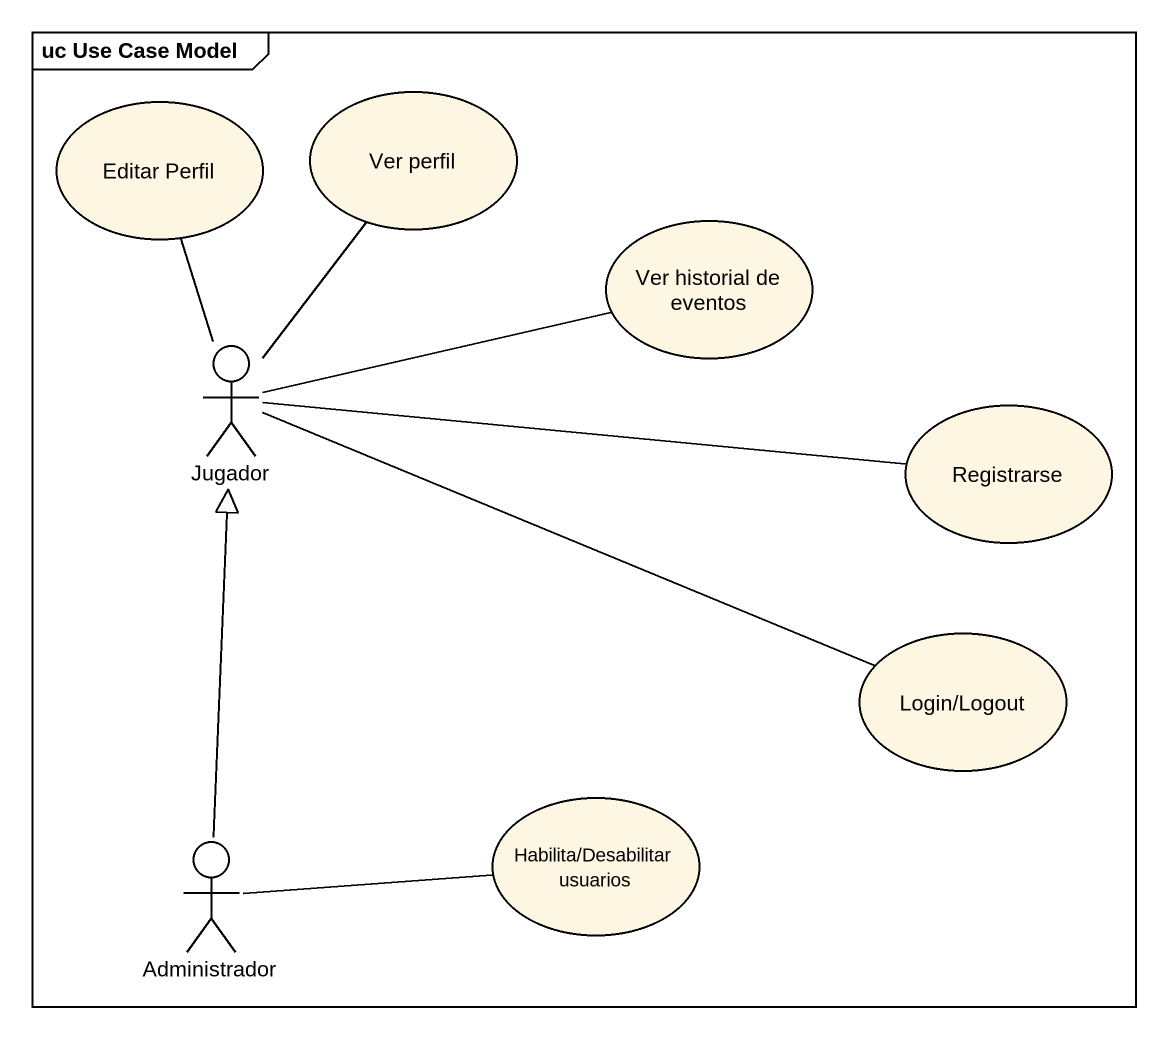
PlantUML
@startuml
mainframe uc Use Case Model
usecase "Editar Perfil" as Editar_Perfil
usecase "Ver perfil" as Ver_perfil
usecase "Ver historial de eventos" as Ver_historial_de_eventos
actor Jugador
usecase Registrarse
usecase "Login/Logout" as Login_Logout
actor Administrador
usecase "Habilita/Desabilitar usuarios" as Habilita_Desabilitar
Editar_Perfil -- Jugador
Jugador -up- Ver_perfil
Jugador -right- Ver_historial_de_eventos
Registrarse -left- Jugador
Login_Logout -left- Jugador
Administrador -up-|> Jugador
Administrador -right- Habilita_Desabilitar
@enduml
